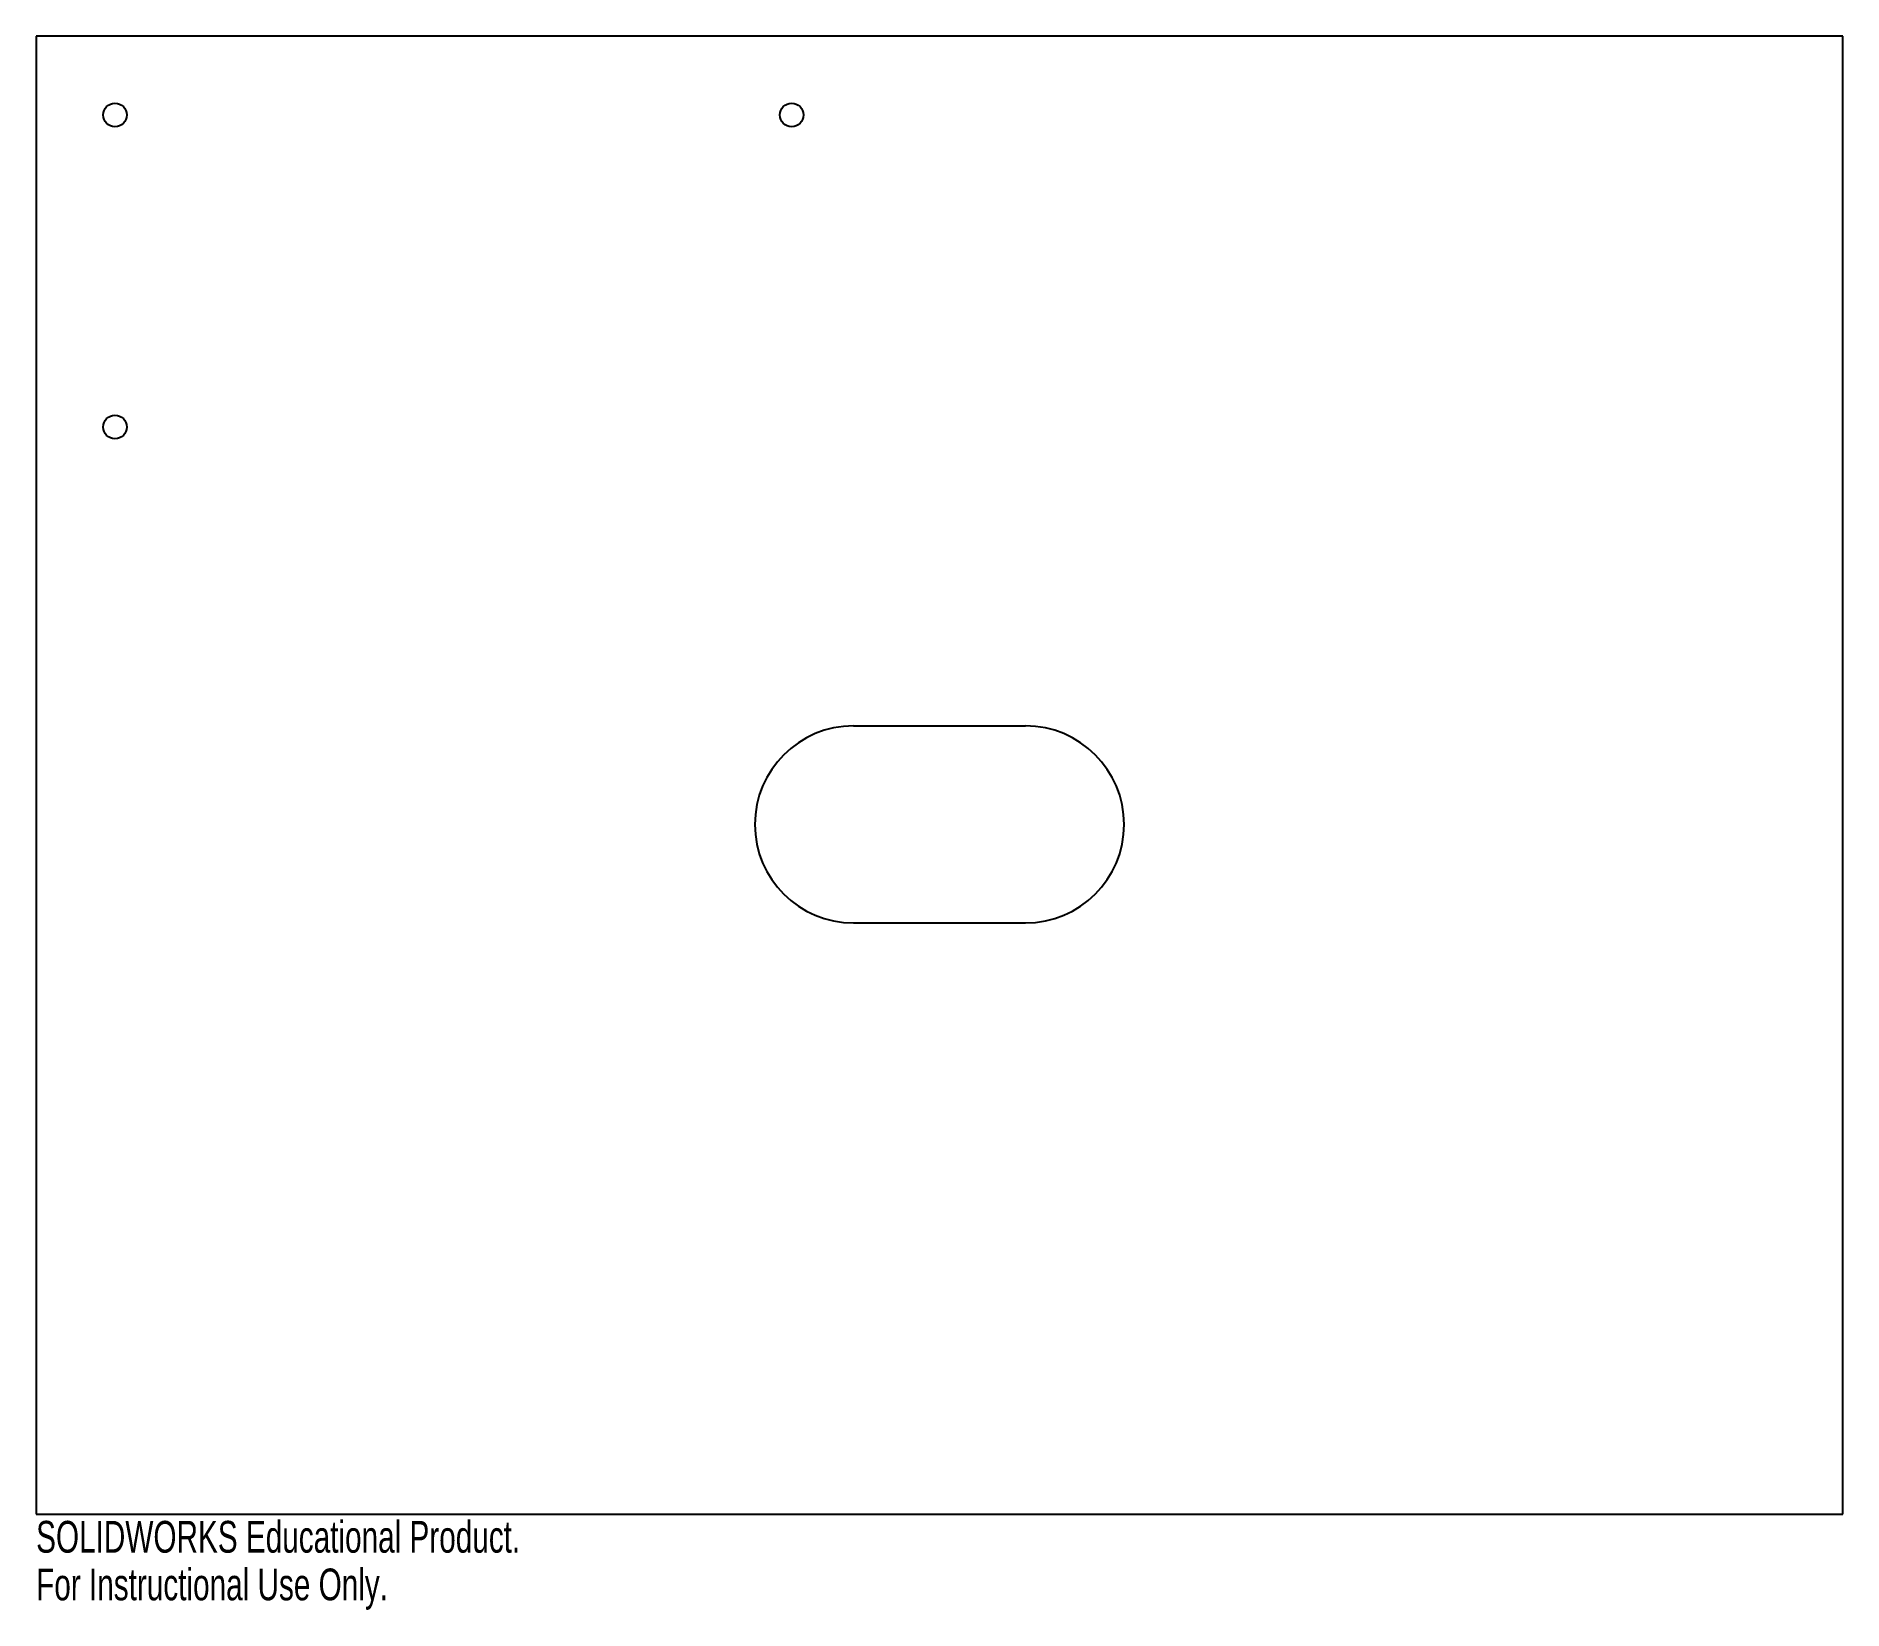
# Model space of a CAD drawing. Header units: millimetres. Extents: x -138 to 138, y -127 to 112.
import ezdxf

# ---------------------------------------------------------------- set-up
doc = ezdxf.new("R2010")
doc.units = ezdxf.units.MM
doc.styles.add('SLDTEXTSTYLE0', font='TXT', dxfattribs={"width": 0.7})

msp = doc.modelspace()

# ---------------------------------------------------------------- linework, layer by layer
at = {"color": 7, "linetype": 'Continuous', "lineweight": 25}
for p, q in [((137.5, 112.5), (-137.5, 112.5)), ((-137.5, 112.5), (-137.5, -112.5)), ((137.5, -112.5), (137.5, 112.5)), ((-13.1, 7.5), (13.1, 7.5)), ((-13.1, -22.5), (13.1, -22.5)), ((-137.5, -112.5), (137.5, -112.5))]:
    msp.add_line(p, q, dxfattribs=at)
for centre in [(-125.5, 100.5), (-22.5, 100.5), (-125.5, 53)]:
    msp.add_circle(centre, 1.8, dxfattribs=at)
for centre, start, end in [((-13.1, -7.5), 90, 270), ((13.1, -7.5), 270, 90)]:
    msp.add_arc(centre, 15, start, end, dxfattribs=at)

# ---------------------------------------------------------------- texts
at = {"color": 7, "linetype": 'Continuous', "char_height": 4.8336, "attachment_point": 1, "style": 'SLDTEXTSTYLE0'}
for s, insert in [('SOLIDWORKS Educational Product.', (-137.5, -113.52)), ('For Instructional Use Only.', (-137.5, -120.77))]:
    msp.add_mtext(s, dxfattribs=dict(at, insert=insert))

doc.saveas('drawing.dxf')
